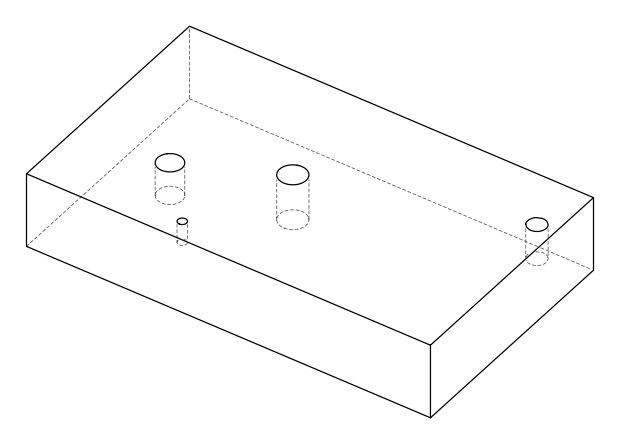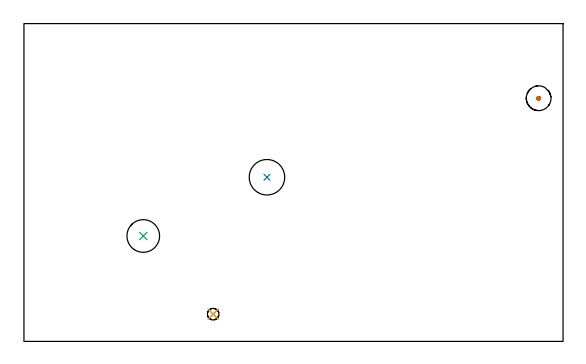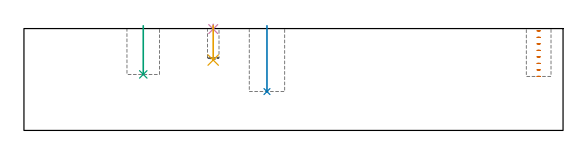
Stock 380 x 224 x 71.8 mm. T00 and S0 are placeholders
(PLAN: 5 operations, 4 tool changes, 0.8 min)
(1 MILL_BLIND_HOLE_FROM_SOLID_MATERIAL | STEP1POCKET | UGT0201_133 | Spiral | 0.37 min | 8015 mm3)
(2 INDEXABLE_INSERT_DRILL_BLIND_HOLE_FROM_SOLID | STEP1POCKET_1 | UGT0302_004 | 0.19 min | 21773 mm3)
(3 INDEXABLE_INSERT_DRILL_BLIND_HOLE_FROM_SOLID_1 | STEP1POCKET_2 | UGT0302_002 | 0.14 min | 13406 mm3)
(4 SPOT_DRILL | STEP1POCKET_3 | NXT0321_9005460120000 | 0.03 min | 0 mm3)
(5 DRILL_BLIND_HOLE_INTO_CENTER | STEP1POCKET_3 | NXT0301_053 | 0.1 min | 1113 mm3)
(TOOL UGT0201_133 | Carbide End Mill 15.0 | D15 FL30 Z4)
(TOOL UGT0302_004 | Indexable Insert Drill 25mm | D25 PA180 FL50 Z2)
(TOOL UGT0302_002 | Indexable Insert Drill 23mm | D23 PA180 FL50 Z2)
(TOOL NXT0321_9005460120000 | NC Spot Drill, 142deg, 12mm, Carbide, Uncoated | D12 PA142 FL30 Z2)
(TOOL NXT0301_053 | Carbide Drill 8.2mm [860.1-0820-025A1-MM 2214] | D8.2 PA140 FL47 Z2)
(OP 1 MILL_BLIND_HOLE_FROM_SOLID_MATERIAL)
G17 G21 G94 G90
T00 M6
G54
G17 G0 G90 X362.8 Y171.4 S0 M3
G43 Z81.8 H0
Z70.213
G94 G3 X363.4 Y172. R0.6 F250.
X362.8 Y172.6 R0.6
X361.6 Y171.4 R1.2
X362.8 Y172.6 R-1.2
X362.2 Y172. R0.6
X362.8 Y171.4 R0.6
G0 Z65.625
G3 X363.4 Y172. R0.6
X362.8 Y172.6 R0.6
X361.6 Y171.4 R1.2
X362.8 Y172.6 R-1.2
X362.2 Y172. R0.6
X362.8 Y171.4 R0.6
G0 Z61.038
G3 X363.4 Y172. R0.6
X362.8 Y172.6 R0.6
X361.6 Y171.4 R1.2
X362.8 Y172.6 R-1.2
X362.2 Y172. R0.6
X362.8 Y171.4 R0.6
G0 Z56.45
G3 X363.4 Y172. R0.6
X362.8 Y172.6 R0.6
X361.6 Y171.4 R1.2
X362.8 Y172.6 R-1.2
X362.2 Y172. R0.6
X362.8 Y171.4 R0.6
G0 Z51.863
G3 X363.4 Y172. R0.6
X362.8 Y172.6 R0.6
X361.6 Y171.4 R1.2
X362.8 Y172.6 R-1.2
X362.2 Y172. R0.6
X362.8 Y171.4 R0.6
G0 Z47.275
G3 X363.4 Y172. R0.6
X362.8 Y172.6 R0.6
X361.6 Y171.4 R1.2
X362.8 Y172.6 R-1.2
X362.2 Y172. R0.6
X362.8 Y171.4 R0.6
G0 Z42.688
G3 X363.4 Y172. R0.6
X362.8 Y172.6 R0.6
X361.6 Y171.4 R1.2
X362.8 Y172.6 R-1.2
X362.2 Y172. R0.6
X362.8 Y171.4 R0.6
G0 Z38.1
G3 X363.4 Y172. R0.6
X362.8 Y172.6 R0.6
X361.6 Y171.4 R1.2
X362.8 Y172.6 R-1.2
X362.2 Y172. R0.6
X362.8 Y171.4 R0.6
G0 Z81.8
M5
M2
(OP 2 INDEXABLE_INSERT_DRILL_BLIND_HOLE_FROM_SOLID)
G17 G21 G94 G90
T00 M6
G54
G17 G0 G90 X171.3 Y115.7 S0 M3
G43 Z81.8 H0
G94 G81 G98 Z27.4 F250. R73.8
G80
M5
M2
(OP 3 INDEXABLE_INSERT_DRILL_BLIND_HOLE_FROM_SOLID_1)
G17 G21 G94 G90
T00 M6
G54
G17 G0 G90 X84.1 Y74.3 S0 M3
G43 Z81.8 H0
G94 G81 G98 Z39.5 F250. R73.8
G80
M5
M2
(OP 4 SPOT_DRILL)
G17 G21 G94 G90
T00 M6
G54
G17 G0 G90 X133.4 Y19.2 S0 M3
G43 Z81.8 H0
G94 G81 G98 Z71.447 F250. R74.8
G80
M5
M2
(OP 5 DRILL_BLIND_HOLE_INTO_CENTER)
G17 G21 G94 G90
T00 M6
G54
G17 G0 G90 X133.4 Y19.2 S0 M3
G43 Z81.8 H1
G94 G81 G98 Z49.6 F250. R73.8
G80
M5
M2
